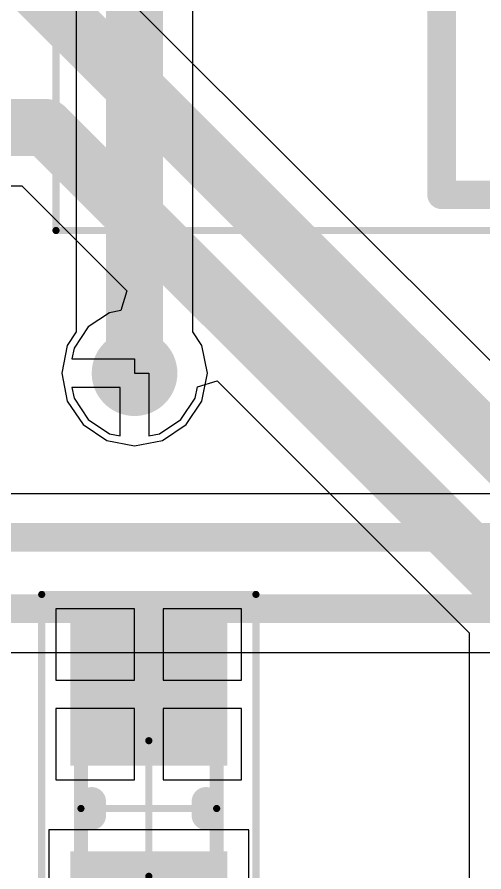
# Model space of a CAD drawing. Header units: inches. Extents: x -27 to 142, y -1 to 42.
# Drawn here: x 63.38 to 66.65, y 15.41 to 21.4 of the extents above; entities that cross this region are included whole.
import ezdxf

# ---------------------------------------------------------------- set-up
doc = ezdxf.new("R2010")
doc.units = ezdxf.units.IN
for name, color, linetype in [('Bottom Layer', 5, 'Continuous'), ('Bottom Overlay', 54, 'Continuous'), ('Bottom Paste', 16, 'Continuous'), ('Bottom Solder', 6, 'Continuous'), ('Mechanical 13', 56, 'Continuous'), ('Mechanical 15', 56, 'Continuous'), ('Top Layer', 1, 'Continuous'), ('Via Holes', 16, 'Continuous')]:
    doc.layers.add(name, color=color, linetype=linetype)

# ---------------------------------------------------------------- blocks, each defined once
blk = doc.blocks.new('SOT230P700X180_4N_B_757')
at = {"layer": 'Bottom Overlay'}
for points in [[(1.55, 3.35, 0.2, 0.2, 0), (-1.55, 3.35, 0.2, 0.2, 0)], [(1.55, 3.35, 0.2, 0.2, 0), (1.55, -3.35, 0.2, 0.2, 0)]]:
    blk.add_lwpolyline(points, format="xyseb", dxfattribs=at)
blk.add_lwpolyline([(1.5, 3.35, 0.1, 0.1, 1), (1.6, 3.35, 0.1, 0.1, 1)], format="xyseb", close=True, dxfattribs=at)
blk.add_lwpolyline([(1.5, 3.35, 0.1, 0.1, 1), (1.6, 3.35, 0.1, 0.1, 1)], format="xyseb", close=True, dxfattribs=at)
at = {"layer": 'Mechanical 15'}
for points in [[(4.25, 3.6, 0.05, 0.05, 0), (-4.25, 3.6, 0.05, 0.05, 0)], [(4.25, 3.6, 0.05, 0.05, 0), (4.25, -3.6, 0.05, 0.05, 0)]]:
    blk.add_lwpolyline(points, format="xyseb", dxfattribs=at)
blk.add_lwpolyline([(4.2375, 3.6, 0.025, 0.025, 1), (4.2625, 3.6, 0.025, 0.025, 1)], format="xyseb", close=True, dxfattribs=at)
blk.add_lwpolyline([(4.2375, 3.6, 0.025, 0.025, 1), (4.2625, 3.6, 0.025, 0.025, 1)], format="xyseb", close=True, dxfattribs=at)
blk = doc.blocks.new('CAPC0603_1608_55_N_B_768')
at = {"layer": 'Bottom Layer'}
for points in [[(-0.35, 0.5), (-0.35, -0.5), (-1.25, -0.5), (-1.25, 0.5)], [(1.25, 0.5), (1.25, -0.5), (0.35, -0.5), (0.35, 0.5)]]:
    blk.add_hatch(color=5, dxfattribs=at).paths.add_polyline_path(points)
at = {"layer": 'Bottom Paste'}
for points in [[(-0.35, 0.5), (-0.35, -0.5), (-1.25, -0.5), (-1.25, 0.5)], [(1.25, 0.5), (1.25, -0.5), (0.35, -0.5), (0.35, 0.5)]]:
    blk.add_hatch(color=16, dxfattribs=at).paths.add_polyline_path(points)
at = {"layer": 'Bottom Solder'}
for points in [[(-0.3, 0.55), (-0.3, -0.55), (-1.3, -0.55), (-1.3, 0.55)], [(1.3, 0.55), (1.3, -0.55), (0.3, -0.55), (0.3, 0.55)]]:
    blk.add_hatch(color=6, dxfattribs=at).paths.add_polyline_path(points)
at = {"layer": 'Bottom Overlay'}
for points in [[(0.05, 0.4, 0.2, 0.2, 0), (-0.05, 0.4, 0.2, 0.2, 0)], [(0.05, -0.4, 0.2, 0.2, 0), (-0.05, -0.4, 0.2, 0.2, 0)]]:
    blk.add_lwpolyline(points, format="xyseb", dxfattribs=at)
for points in [[(-0.1, 0.4, 0.1, 0.1, 1), (0, 0.4, 0.1, 0.1, 1)], [(0, 0.4, 0.1, 0.1, 1), (0.1, 0.4, 0.1, 0.1, 1)], [(-0.1, -0.4, 0.1, 0.1, 1), (0, -0.4, 0.1, 0.1, 1)], [(0, -0.4, 0.1, 0.1, 1), (0.1, -0.4, 0.1, 0.1, 1)]]:
    blk.add_lwpolyline(points, format="xyseb", close=True, dxfattribs=at)
at = {"layer": 'Mechanical 13'}
for points in [[(0.875, 0.475, 0.1, 0.1, 0), (-0.875, 0.475, 0.1, 0.1, 0)], [(-0.875, -0.475, 0.1, 0.1, 0), (-0.875, 0.475, 0.1, 0.1, 0)], [(0.875, -0.475, 0.1, 0.1, 0), (0.875, 0.475, 0.1, 0.1, 0)], [(0.875, -0.475, 0.1, 0.1, 0), (-0.875, -0.475, 0.1, 0.1, 0)]]:
    blk.add_lwpolyline(points, format="xyseb", dxfattribs=at)
for points in [[(-0.9, 0.475, 0.05, 0.05, 1), (-0.85, 0.475, 0.05, 0.05, 1)], [(-0.9, 0.475, 0.05, 0.05, 1), (-0.85, 0.475, 0.05, 0.05, 1)], [(0.85, 0.475, 0.05, 0.05, 1), (0.9, 0.475, 0.05, 0.05, 1)], [(0.85, 0.475, 0.05, 0.05, 1), (0.9, 0.475, 0.05, 0.05, 1)], [(-0.9, -0.475, 0.05, 0.05, 1), (-0.85, -0.475, 0.05, 0.05, 1)], [(-0.9, -0.475, 0.05, 0.05, 1), (-0.85, -0.475, 0.05, 0.05, 1)], [(0.85, -0.475, 0.05, 0.05, 1), (0.9, -0.475, 0.05, 0.05, 1)], [(0.85, -0.475, 0.05, 0.05, 1), (0.9, -0.475, 0.05, 0.05, 1)]]:
    blk.add_lwpolyline(points, format="xyseb", close=True, dxfattribs=at)
at = {"layer": 'Mechanical 15'}
for points in [[(1.5, 0.75, 0.05, 0.05, 0), (-1.5, 0.75, 0.05, 0.05, 0)], [(-1.5, -0.75, 0.05, 0.05, 0), (-1.5, 0.75, 0.05, 0.05, 0)], [(1.5, -0.75, 0.05, 0.05, 0), (1.5, 0.75, 0.05, 0.05, 0)], [(0, -0.475, 0.05, 0.05, 0), (0, 0.475, 0.05, 0.05, 0)], [(0.475, 0, 0.05, 0.05, 0), (-0.475, 0, 0.05, 0.05, 0)], [(1.5, -0.75, 0.05, 0.05, 0), (-1.5, -0.75, 0.05, 0.05, 0)]]:
    blk.add_lwpolyline(points, format="xyseb", dxfattribs=at)
for points in [[(-1.5125, 0.75, 0.025, 0.025, 1), (-1.4875, 0.75, 0.025, 0.025, 1)], [(-1.5125, 0.75, 0.025, 0.025, 1), (-1.4875, 0.75, 0.025, 0.025, 1)], [(1.4875, 0.75, 0.025, 0.025, 1), (1.5125, 0.75, 0.025, 0.025, 1)], [(1.4875, 0.75, 0.025, 0.025, 1), (1.5125, 0.75, 0.025, 0.025, 1)], [(-0.0125, 0.475, 0.025, 0.025, 1), (0.0125, 0.475, 0.025, 0.025, 1)], [(-0.4875, 0, 0.025, 0.025, 1), (-0.4625, 0, 0.025, 0.025, 1)], [(0.4625, 0, 0.025, 0.025, 1), (0.4875, 0, 0.025, 0.025, 1)], [(-0.0125, -0.475, 0.025, 0.025, 1), (0.0125, -0.475, 0.025, 0.025, 1)], [(-1.5125, -0.75, 0.025, 0.025, 1), (-1.4875, -0.75, 0.025, 0.025, 1)], [(-1.5125, -0.75, 0.025, 0.025, 1), (-1.4875, -0.75, 0.025, 0.025, 1)], [(1.4875, -0.75, 0.025, 0.025, 1), (1.5125, -0.75, 0.025, 0.025, 1)], [(1.4875, -0.75, 0.025, 0.025, 1), (1.5125, -0.75, 0.025, 0.025, 1)]]:
    blk.add_lwpolyline(points, format="xyseb", close=True, dxfattribs=at)

msp = doc.modelspace()

# ---------------------------------------------------------------- hatches: boundary and pattern name
at = {"layer": 'Bottom Layer'}
h = msp.add_hatch(color=5, dxfattribs=at)
edge = h.paths.add_edge_path()
edge.add_arc((64.2, 18.9), 0.3, 0, 360)
at = {"layer": 'Top Layer'}
h = msp.add_hatch(color=1, dxfattribs=at)
edge = h.paths.add_edge_path()
edge.add_arc((64.2, 18.9), 0.3, 0, 360)
at = {"layer": 'Via Holes'}
h = msp.add_hatch(color=7, dxfattribs=at)
edge = h.paths.add_edge_path()
edge.add_arc((64.2, 18.9), 0.15, 0, 360)

# ---------------------------------------------------------------- linework, layer by layer
at = {"layer": 'Bottom Layer'}
for p, q in [((68.8634, 16.8134), (64.1191, 21.5577)), ((63.2562, 20.2135), (63.4097, 20.2135)), ((63.4097, 20.2135), (64.1457, 19.4775)), ((64.1457, 19.4775), (64.1039, 19.3397)), ((64.0244, 19.3239), (63.8756, 19.2244)), ((64.1039, 19.3397), (64.0244, 19.3239)), ((63.8756, 19.2244), (63.7761, 19.0756)), ((63.7761, 19.0756), (63.7611, 19)), ((63.7611, 19), (64.2, 19)), ((64.2, 19), (64.2, 18.9)), ((64.2, 18.9), (64.3, 18.9)), ((64.3, 18.9), (64.3, 18.4611)), ((64.6397, 18.8039), (64.7775, 18.8457)), ((64.7775, 18.8457), (66.5422, 17.0811)), ((64.1, 18.8), (63.7611, 18.8)), ((63.7611, 18.8), (63.7761, 18.7244)), ((64.1, 18.4611), (64.1, 18.8)), ((64.6239, 18.7244), (64.6397, 18.8039)), ((63.7761, 18.7244), (63.8756, 18.5756)), ((64.5244, 18.5756), (64.6239, 18.7244)), ((63.8756, 18.5756), (64.0244, 18.4761)), ((64.3756, 18.4761), (64.5244, 18.5756)), ((64.0244, 18.4761), (64.1, 18.4611)), ((64.3, 18.4611), (64.3756, 18.4761)), ((64.2, 17.25), (63.65, 17.25)), ((63.65, 17.25), (63.65, 16.75)), ((64.2, 16.75), (64.2, 17.25)), ((64.95, 17.25), (64.4, 17.25)), ((64.4, 17.25), (64.4, 16.75)), ((64.95, 16.75), (64.95, 17.25)), ((66.5422, 17.0811), (66.5422, 14.125)), ((63.65, 16.75), (64.2, 16.75)), ((64.4, 16.75), (64.95, 16.75)), ((64.2, 16.55), (63.65, 16.55)), ((63.65, 16.55), (63.65, 16.05)), ((64.2, 16.05), (64.2, 16.55)), ((64.95, 16.55), (64.4, 16.55)), ((64.4, 16.55), (64.4, 16.05)), ((64.95, 16.05), (64.95, 16.55)), ((63.65, 16.05), (64.2, 16.05)), ((64.4, 16.05), (64.95, 16.05)), ((65, 15.7), (63.6, 15.7)), ((63.6, 15.7), (63.6, 14.9268)), ((65, 15.0591), (65, 15.7))]:
    msp.add_line(p, q, dxfattribs=at)
for points in [[(61, 24.1, 0.4, 0.4, 0), (68.575, 16.525, 0.4, 0.4, 0)], [(62.2037, 20.6213, 0.4, 0.4, 0), (63.5787, 20.6213, 0.4, 0.4, 0)], [(63.5787, 20.6213, 0.4, 0.4, 0), (66.95, 17.25, 0.4, 0.4, 0)]]:
    msp.add_lwpolyline(points, format="xyseb", dxfattribs=at)
msp.add_lwpolyline([(63.4787, 20.6213, 0.2, 0.2, 1), (63.6787, 20.6213, 0.2, 0.2, 1)], format="xyseb", close=True, dxfattribs=at)
msp.add_lwpolyline([(63.4787, 20.6213, 0.2, 0.2, 1), (63.6787, 20.6213, 0.2, 0.2, 1)], format="xyseb", close=True, dxfattribs=at)
at = {"layer": 'Top Layer'}
for p, q in [((64.6078, 19.1896), (64.6078, 26.15)), ((63.7922, 25.9216), (63.7922, 19.1896)), ((63.7922, 19.1896), (63.729, 19.0951)), ((64.671, 19.0951), (64.6078, 19.1896)), ((63.729, 19.0951), (63.6902, 18.9)), ((64.7098, 18.9), (64.671, 19.0951)), ((63.6902, 18.9), (63.729, 18.7049)), ((64.671, 18.7049), (64.7098, 18.9)), ((63.729, 18.7049), (63.8395, 18.5395)), ((64.5605, 18.5395), (64.671, 18.7049)), ((63.8395, 18.5395), (64.0049, 18.429)), ((64.3951, 18.429), (64.5605, 18.5395)), ((64.0049, 18.429), (64.2, 18.3902)), ((64.2, 18.3902), (64.3951, 18.429)), ((67.5833, 18.0559), (62.45, 18.0559)), ((62.8267, 16.9441), (67.2233, 16.9441))]:
    msp.add_line(p, q, dxfattribs=at)
for points in [[(64.2, 18.9, 0.4, 0.4, 0), (64.2, 26.15, 0.4, 0.4, 0)], [(62.45, 17.75, 0.2, 0.2, 0), (67.5833, 17.75, 0.2, 0.2, 0)], [(62.7, 17.25, 0.2, 0.2, 0), (67.35, 17.25, 0.2, 0.2, 0)]]:
    msp.add_lwpolyline(points, format="xyseb", dxfattribs=at)
msp.add_lwpolyline([(64.1, 18.9, 0.2, 0.2, 1), (64.3, 18.9, 0.2, 0.2, 1)], format="xyseb", close=True, dxfattribs=at)

# ---------------------------------------------------------------- block references
for name, p, rotation in [('SOT230P700X180_4N_B_757', (67.9, 23.5), 180), ('CAPC0603_1608_55_N_B_768', (64.3, 15.85), 270)]:
    msp.add_blockref(name, p, dxfattribs=dict(rotation=rotation))

doc.saveas('drawing.dxf')
